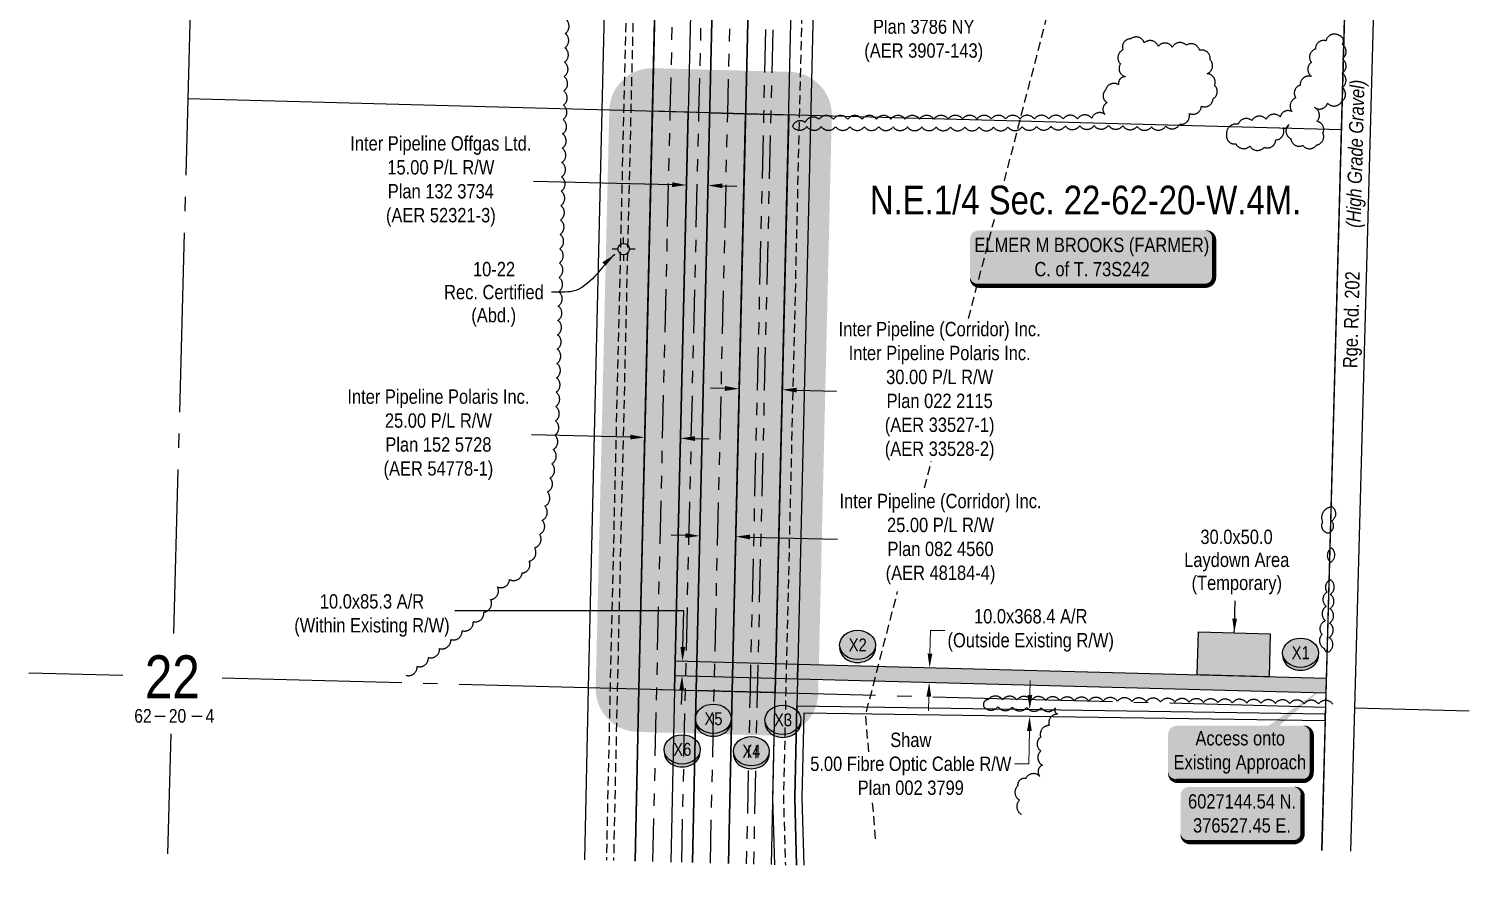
# Model space of a CAD drawing. Extents: x 372328 to 380224, y 6027017 to 6031608.
# Drawn here: x 375624 to 376627, y 6027017 to 6027602 of the extents above; entities that cross this region are included whole.
import ezdxf
from ezdxf.enums import TextEntityAlignment as Align

# ---------------------------------------------------------------- set-up
doc = ezdxf.new("R2010")
doc.units = 0
doc.header["$LTSCALE"] = 5
doc.header["$PDSIZE"] = 0.5
for name, pattern in [('0', [1, 1, 0]), ('foc-DRILLPATH', [14.75, 6, -1.75, 1.75, -1.75, 1.75, -1.75]), ('foc-QUARTERLINE', [33, 25, -3, 2, -3]), ('UG_PIPE', [1.875, 1.25, -0.625])]:
    doc.linetypes.add(name, pattern=pattern)
doc.layers.get('Defpoints').update_dxf_attribs({"color": 9})
for name, color, linetype in [('10', 1, 'Continuous'), ('9', 3, 'Continuous'), ('AS-PIPE-UG', 44, 'UG_PIPE'), ('AS-TELUS', 224, 'foc-TEL'), ('C-SYMBOL', 7, 'Continuous'), ('CG-NOTES', 7, 'Continuous'), ('DETAIL-T', 7, 'Continuous'), ('F-RW', 190, 'Continuous'), ('F-WS-S', 8, 'Continuous'), ('L-ROAD-T', 7, 'Continuous'), ('L-SEC', 7, 'Continuous'), ('L-SECLBL', 7, 'Continuous'), ('L-SECQ', 8, 'foc-QUARTERLINE'), ('L-TITLEDB', 4, 'Continuous'), ('P-BUFFER-H 30m', 51, 'Continuous'), ('P-CROSSINGS', 250, 'Continuous'), ('P-PDRILLPATH', 12, 'foc-DRILLPATH'), ('P-PROPOSED', 10, 'Continuous'), ('P-PROPOSED-T', 10, 'Continuous'), ('P-TEMP-BLUE', 146, 'Continuous'), ('P-TEMP-BLUE-T', 146, 'Continuous'), ('P-TEMP-H', 41, 'Continuous'), ('P-TEMP_WORKSPACE', 46, 'Continuous'), ('T-BUSH', 110, '0')]:
    doc.layers.add(name, color=color, linetype=linetype)
for name, color, linetype, lineweight in [('F-RW-T', 190, 'Continuous', 9), ('F-WS-T', 190, 'Continuous', 9), ('P-TEMP-T', 46, 'Continuous', 18), ('T-TEXT', 48, 'Continuous', 18)]:
    doc.layers.add(name, color=color, linetype=linetype, lineweight=lineweight)
for name, color, linetype, true_color in [('P-REPAIR-BLUE-H', 7, 'Continuous', 0xa0d6fd), ('P-REPAIR-BROWN-H', 7, 'Continuous', 0xe7d5cf), ('P-REPAIR-GREEN-H', 7, 'Continuous', 0xd9ffb3), ('P-REPAIR-PURPLE-H', 7, 'Continuous', 0xeeddfd), ('P-TEMP-BLUE-H', 7, 'Continuous', 0x99e6ff)]:
    doc.layers.add(name, color=color, linetype=linetype, true_color=true_color)
doc.styles.add('175L', font='ARIALN.TTF', dxfattribs={"height": 20})
doc.styles.add('80', font='ARIALN.TTF', dxfattribs={"height": 10})
doc.styles.add('80CG', font='ARIALN.TTF', dxfattribs={"height": 10})
doc.styles.add('80L', font='ARIALN.TTF', dxfattribs={"height": 10})
doc.styles.add('80LS', font='ARIALNI.TTF', dxfattribs={"height": 10})
doc.styles.add('Crossing', font='ARIALN.TTF', dxfattribs={"height": 10})
doc.styles.add('foc-LtypeFont', font='ARIALN.TTF', dxfattribs={"height": 7.35})
doc.styles.add('SIMPLEX', font='ARIALN.TTF')
doc.linetypes.add('foc-TEL', pattern='A,2,-1,["T",foc-LtypeFont,S=0.2,R=0,X=-0.425,Y=-0.75],-1.24,8', length=12.24)
doc.linetypes.add('foc-TEL-NOLINE', pattern='A,0,-2,["T",foc-LtypeFont,S=0.2,R=0,X=-0.425,Y=-0.75],-10.24', length=12.24)
doc.dimstyles.new('Compass 5 000', dxfattribs={"dimscale": 5, "dimtxt": 9, "dimasz": 2, "dimexe": 0.2, "dimexo": 0.0625, "dimgap": 0.5, "dimtad": 0, "dimtih": 1, "dimtoh": 1, "dimzin": 0, "dimdsep": 46, "dimtxsty": '80CG', "dimcen": 0.1, "dimse1": 1, "dimse2": 1, "dimclrd": 256, "dimclrt": 256, "dimaunit": 1, "dimadec": 4, "dimazin": 0, "dimtfac": 0.06, "dimtofl": 0, "dimtmove": 0, "dimatfit": 1, "dimfxl": 0.2, "dimtolj": 1, "dimtzin": 0, "dimlwd": -1, "dimarcsym": 0})

# ---------------------------------------------------------------- blocks, each defined once
blk = doc.blocks.new('L-SECLBL')
at = {"layer": '9', "color": 7}
for p, q in [((-5.1, -27.8), (-12.3, -27.8)), ((20.7, -27.8), (13.5, -27.8))]:
    blk.add_line(p, q, dxfattribs=at)
at = {"layer": '10', "color": 2, "style": 'SIMPLEX'}
blk.add_attdef('SEC', text='', height=30, dxfattribs=at).set_placement((0, 0), align=Align.MIDDLE)
at = {"layer": '10', "color": 5, "style": '80L'}
blk.add_attdef('TWP', text='', height=9.5, dxfattribs=at).set_placement((-14.4, -27.4), align=Align.MIDDLE_RIGHT)
blk.add_attdef('RGE', text='', height=9.5, dxfattribs=at).set_placement((3.6, -27.4), align=Align.MIDDLE_CENTER)
blk.add_attdef('MER', text='', height=9.5, dxfattribs=at).set_placement((23.2, -27.4), align=Align.MIDDLE_LEFT)
blk = doc.blocks.new('*U423')
h = blk.add_hatch(color=59)
edge = h.paths.add_edge_path()
edge.add_line((-79, -20), (79, -20))
edge.add_arc((79, -14), 6, 270, 360)
edge.add_line((85, -14), (85, 12.5))
edge.add_arc((79, 12.5), 6, 0, 90)
edge.add_line((79, 18.5), (-79, 18.5))
edge.add_arc((-79, 12.5), 6, 90, 180)
edge.add_line((-85, 12.5), (-85, -14))
edge.add_arc((-79, -14), 6, 180, 270)
at = {"color": 1, "flags": 128}
blk.add_lwpolyline([(-79, -20, 3, 3, 0), (79, -20, 3, 3, 0.414214), (85, -14, 3, 3, 0), (85, 12.5, 3, 0, 0.414214), (79, 18.5, 0, 0, 0), (-79, 18.5, 0, 0, 0.414214), (-85, 12.5, 0, 0, 0), (-85, -14, 0, 3, 0.414214)], format="xyseb", close=True, dxfattribs=at)
blk.add_lwpolyline([(-66.8, -9.3, 0, 7.5, 0), (0, 0, 0, 0, 0)], format="xyseb", dxfattribs=at)
at = {"color": 1, "style": '80'}
blk.add_attdef('ENTER_TEXT_001', (-36, -5), '', height=10, dxfattribs=at)
blk = doc.blocks.new('*D424')
at = {"layer": 'Defpoints', "color": 0, "transparency": 16777216}
for p in [(376300.9, 6027128.3), (376300.8, 6027123.3), (376320.9, 6027123)]:
    blk.add_point(p, dxfattribs=at)
at = {"layer": 'F-RW-T', "transparency": 16777216}
for p, q in [((376321.1, 6027138), (376321.3, 6027148)), ((376320.8, 6027113), (376320.4, 6027090)), ((376320.4, 6027090), (376310.4, 6027090))]:
    blk.add_line(p, q, dxfattribs=at)
for points in [[(376319.5, 6027138), (376322.8, 6027138), (376321, 6027128)], [(376319.1, 6027113), (376322.4, 6027113), (376320.9, 6027123)]]:
    blk.add_solid(points, dxfattribs=at)
at = {"layer": 'F-RW-T', "transparency": 16777216, "insert": (376238.2, 6027090), "char_height": 10, "attachment_point": 5, "style": '80CG'}
blk.add_mtext('\\A1;Shaw\\P5.00 Fibre Optic Cable R/W\\PPlan 002 3799', dxfattribs=at)
blk = doc.blocks.new('*D425')
at = {"layer": 'Defpoints', "color": 0, "transparency": 16777216}
for p in [(376093.3, 6027334.1), (376118.3, 6027333.5), (376091.3, 6027248.8)]:
    blk.add_point(p, dxfattribs=at)
at = {"layer": 'P-PROPOSED-T', "color": 240, "transparency": 16777216}
for p, q in [((376081.3, 6027249.1), (376071.3, 6027249.3)), ((376126.3, 6027248), (376187.1, 6027246.6))]:
    blk.add_line(p, q, dxfattribs=at)
for points in [[(376081.4, 6027250.7), (376081.3, 6027247.4), (376091.3, 6027248.8)], [(376126.3, 6027249.7), (376126.3, 6027246.4), (376116.3, 6027248.3)]]:
    blk.add_solid(points, dxfattribs=at)
at = {"layer": 'P-PROPOSED-T', "color": 240, "transparency": 16777216, "insert": (376258.9, 6027246.6), "char_height": 10, "attachment_point": 5, "style": '80CG'}
blk.add_mtext('\\A1;Inter Pipeline (Corridor) Inc.\\P25.00 P/L R/W\\PPlan 082 4560\\P(AER 48184-4)', dxfattribs=at)
blk = doc.blocks.new('*D426')
at = {"layer": 'Defpoints', "color": 0, "transparency": 16777216}
for p in [(376128.5, 6027769.6), (376158.5, 6027768.9), (376148.7, 6027350.6)]:
    blk.add_point(p, dxfattribs=at)
at = {"layer": 'P-PROPOSED-T', "color": 240, "transparency": 16777216}
for p, q in [((376108.7, 6027351.5), (376098.7, 6027351.7)), ((376158.7, 6027350.3), (376186.5, 6027349.7))]:
    blk.add_line(p, q, dxfattribs=at)
for points in [[(376108.8, 6027353.2), (376108.7, 6027349.8), (376118.7, 6027351.3)], [(376158.7, 6027352), (376158.7, 6027348.7), (376148.7, 6027350.6)]]:
    blk.add_solid(points, dxfattribs=at)
at = {"layer": 'P-PROPOSED-T', "color": 240, "transparency": 16777216, "insert": (376258.3, 6027349.7), "char_height": 10, "attachment_point": 5, "style": '80CG'}
blk.add_mtext('\\A1;Inter Pipeline (Corridor) Inc.\\PInter Pipeline Polaris Inc.\\P30.00 P/L R/W\\PPlan 022 2115\\P(AER 33527-1)\\P(AER 33528-2)', dxfattribs=at)
blk = doc.blocks.new('*D427')
at = {"layer": 'Defpoints', "color": 0, "transparency": 16777216}
for p in [(376156.8, 6027693.8), (376171.8, 6027693.4), (376169.8, 6027611.3)]:
    blk.add_point(p, dxfattribs=at)
at = {"layer": 'F-RW-T', "transparency": 16777216}
for p, q in [((376144.8, 6027611.8), (376134.8, 6027612.1)), ((376179.8, 6027611), (376204, 6027610.4))]:
    blk.add_line(p, q, dxfattribs=at)
for points in [[(376144.9, 6027613.5), (376144.8, 6027610.2), (376154.8, 6027611.6)], [(376179.9, 6027612.7), (376179.8, 6027609.3), (376169.8, 6027611.3)]]:
    blk.add_solid(points, dxfattribs=at)
at = {"layer": 'F-RW-T', "transparency": 16777216, "insert": (376247.2, 6027610.4), "char_height": 10, "width": 482.032, "attachment_point": 5, "style": '80CG'}
blk.add_mtext('\\A1;Suncor\\P15.24 P/L R/W\\PPlan 3786 NY\\P(AER 3907-143)', dxfattribs=at)
blk = doc.blocks.new('*D428')
at = {"layer": 'Defpoints', "color": 0, "transparency": 16777216}
for p in [(376054.3, 6027375.9), (376079.3, 6027375.3), (376052.9, 6027317.4)]:
    blk.add_point(p, dxfattribs=at)
at = {"layer": 'P-PROPOSED-T', "color": 240, "transparency": 16777216}
for p, q in [((376042.9, 6027317.6), (375974.1, 6027319.3)), ((376087.9, 6027316.6), (376097.9, 6027316.3))]:
    blk.add_line(p, q, dxfattribs=at)
for points in [[(376043, 6027319.3), (376042.9, 6027316), (376052.9, 6027317.4)], [(376087.9, 6027318.2), (376087.9, 6027314.9), (376077.9, 6027316.8)]]:
    blk.add_solid(points, dxfattribs=at)
at = {"layer": 'P-PROPOSED-T', "color": 240, "transparency": 16777216, "insert": (375909.3, 6027319.3), "char_height": 10, "attachment_point": 5, "style": '80CG'}
blk.add_mtext('\\A1;Inter Pipeline Polaris Inc.\\P25.00 P/L R/W\\PPlan 152 5728\\P(AER 54778-1)', dxfattribs=at)
blk = doc.blocks.new('*D429')
at = {"layer": 'Defpoints', "color": 0, "transparency": 16777216}
for p in [(376082.1, 6027493.2), (376080.9, 6027443.5), (376095.9, 6027443.2)]:
    blk.add_point(p, dxfattribs=at)
at = {"layer": 'P-PROPOSED-T', "color": 240, "transparency": 16777216}
for p, q in [((376072.1, 6027493.4), (375975.6, 6027495.7)), ((376107, 6027492.6), (376117, 6027492.4))]:
    blk.add_line(p, q, dxfattribs=at)
for points in [[(376072.1, 6027495.1), (376072, 6027491.8), (376082.1, 6027493.2)], [(376107.1, 6027494.3), (376107, 6027491), (376097, 6027492.9)]]:
    blk.add_solid(points, dxfattribs=at)
at = {"layer": 'P-PROPOSED-T', "color": 240, "transparency": 16777216, "insert": (375911, 6027495.7), "char_height": 10, "attachment_point": 5, "style": '80CG'}
blk.add_mtext('\\A1;Inter Pipeline Offgas Ltd.\\P15.00 P/L R/W\\PPlan 132 3734\\P(AER 52321-3)', dxfattribs=at)
blk = doc.blocks.new('GABD')
for p, q in [((-0.81, 0), (-1.62, 0)), ((0, 0.81), (0, 1.62)), ((1.62, 0), (0.81, 0)), ((0, -0.81), (0, -1.62))]:
    blk.add_line(p, q)
blk.add_circle((0, 0), 0.8)
blk = doc.blocks.new('*U435')
h = blk.add_hatch(color=254)
edge = h.paths.add_edge_path()
edge.add_line((-36.5, -20), (36.5, -20))
edge.add_arc((36.5, -14), 6, 270, 360)
edge.add_line((42.5, -14), (42.5, 12.5))
edge.add_arc((36.5, 12.5), 6, 0, 90)
edge.add_line((36.5, 18.5), (-36.5, 18.5))
edge.add_arc((-36.5, 12.5), 6, 90, 180)
edge.add_line((-42.5, 12.5), (-42.5, -14))
edge.add_arc((-36.5, -14), 6, 180, 270)
at = {"color": 1, "flags": 128}
blk.add_lwpolyline([(-36.5, -20, 3, 3, 0), (36.5, -20, 3, 3, 0.414214), (42.5, -14, 3, 3, 0), (42.5, 12.5, 3, 0, 0.414214), (36.5, 18.5, 0, 0, 0), (-36.5, 18.5, 0, 0, 0.414214), (-42.5, 12.5, 0, 0, 0), (-42.5, -14, 0, 3, 0.414214)], format="xyseb", close=True, dxfattribs=at)
blk.add_lwpolyline([(-36.7, -3.2, 0, 10, 0), (0, 0, 5, 5, 0)], format="xyseb", dxfattribs=at)
at = {"color": 1, "style": '80'}
blk.add_attdef('ENTER_TEXT_001', (-36, -5), '', height=10, dxfattribs=at)
blk = doc.blocks.new('*U436')
h = blk.add_hatch(color=255)
edge = h.paths.add_edge_path()
edge.add_line((-44, -20), (44, -20))
edge.add_arc((44, -14), 6, 270, 360)
edge.add_line((50, -14), (50, 12.5))
edge.add_arc((44, 12.5), 6, 0, 90)
edge.add_line((44, 18.5), (-44, 18.5))
edge.add_arc((-44, 12.5), 6, 90, 180)
edge.add_line((-50, 12.5), (-50, -14))
edge.add_arc((-44, -14), 6, 180, 270)
at = {"color": 1, "flags": 128}
for points in [[(60.1, 46.5, 0, 7.5, 0), (0, 0, 0, 0, 0)], [(26, -1.6, 0, 7.5, 0), (0, 0, 0, 0, 0)]]:
    blk.add_lwpolyline(points, format="xyseb", dxfattribs=at)
blk.add_lwpolyline([(-44, -20, 3, 3, 0), (44, -20, 3, 3, 0.414214), (50, -14, 3, 3, 0), (50, 12.5, 3, 0, 0.414214), (44, 18.5, 0, 0, 0), (-44, 18.5, 0, 0, 0.414214), (-50, 12.5, 0, 0, 0), (-50, -14, 0, 3, 0.414214)], format="xyseb", close=True, dxfattribs=at)
at = {"color": 1, "style": '80'}
blk.add_attdef('ENTER_TEXT_001', (-26.8, -4.9), '', height=10, dxfattribs=at)
blk = doc.blocks.new('*D437')
at = {"layer": 'Defpoints', "color": 0, "transparency": 16777216}
for p in [(376251.3, 6027156.9), (376359.6, 6027154), (376359.4, 6027144)]:
    blk.add_point(p, dxfattribs=at)
at = {"layer": 'P-TEMP-T', "transparency": 16777216}
for p, q in [((376251.5, 6027166.9), (376252, 6027183)), ((376252, 6027183), (376262, 6027183)), ((376250.7, 6027136.9), (376250.5, 6027126.9))]:
    blk.add_line(p, q, dxfattribs=at)
for points in [[(376249.9, 6027166.9), (376253.2, 6027166.8), (376251.3, 6027156.9)], [(376249.1, 6027136.9), (376252.4, 6027136.8), (376251, 6027146.9)]]:
    blk.add_solid(points, dxfattribs=at)
at = {"layer": 'P-TEMP-T', "transparency": 16777216, "insert": (376321.7, 6027183), "char_height": 10, "attachment_point": 5, "style": '80CG'}
blk.add_mtext('\\A1;10.0x368.4 A/R\\P(Outside Existing R/W)', dxfattribs=at)
blk = doc.blocks.new('xing2')
h = blk.add_hatch(color=50)
h.dxf.hatch_style = 1
edge = h.paths.add_edge_path()
edge.add_ellipse((0, 0), major_axis=(-12.5, 0), ratio=0.816297, start_angle=0, end_angle=360)
h = blk.add_hatch(color=250)
h.dxf.hatch_style = 1
edge = h.paths.add_edge_path()
edge.add_ellipse((0, -2), major_axis=(-12.5, 0), ratio=0.816297, start_angle=0, end_angle=180)
edge.add_line((12.5, -2), (12.5, 0))
edge.add_ellipse((0, 0), major_axis=(-12.5, 0), ratio=0.816297, start_angle=0, end_angle=180, ccw=False)
edge.add_line((-12.5, 0), (-12.5, -2))
at = {"color": 250}
blk.add_ellipse((0, 0), major_axis=(-12.5, 0), ratio=0.816297, dxfattribs=at)
blk.add_ellipse((0, -2), major_axis=(-12.5, 0), ratio=0.816297, start_param=0, end_param=3.141593, dxfattribs=at)
at = {"color": 250, "style": 'Crossing'}
blk.add_attdef('CROSSING', text='', height=9, dxfattribs=at).set_placement((0.1, 0), align=Align.MIDDLE_CENTER)
at = {"color": 250, "style": 'Crossing', "flags": 1}
for tag, p in [('OWNER', (0.1, -12.5)), ('DESCRIPTION', (0.1, -25.8)), ('LOCATION', (0.1, -39.3)), ('DWG_REF', (0.1, -52.8))]:
    blk.add_attdef(tag, text='', height=9, dxfattribs=at).set_placement(p, align=Align.MIDDLE_CENTER)

msp = doc.modelspace()

# ---------------------------------------------------------------- hatches: boundary and pattern name
at = {"layer": 'P-BUFFER-H 30m'}
h = msp.add_hatch(color=256, dxfattribs=at)
h.dxf.hatch_style = 1
edge = h.paths.add_edge_path()
edge.add_line((376142.949, 6027109.729), (376048.012, 6027112.247))
edge.add_arc((376048.807, 6027142.227), 29.99, 178.653818, 268.481051, ccw=False)
edge.add_line((376018.825, 6027142.931), (376028.28, 6027545.289))
edge.add_arc((376058.262, 6027544.584), 29.99, 88.465998, 178.653818, ccw=False)
edge.add_line((376059.065, 6027574.564), (376154.001, 6027572.022))
edge.add_arc((376153.198, 6027542.042), 29.99, -1.346083, 88.465998, ccw=False)
edge.add_line((376183.18, 6027541.337), (376173.726, 6027139.005))
edge.add_arc((376143.744, 6027139.709), 29.99, 268.481051, 358.653917, ccw=False)
at = {"layer": 'P-REPAIR-BLUE-H'}
h = msp.add_hatch(color=256, dxfattribs=at)
h.dxf.hatch_style = 1
h.paths.add_polyline_path([(376123.218, 6027542.845), (376153.198, 6027542.042), (376143.744, 6027139.709), (376113.764, 6027140.504)])
at = {"layer": 'P-REPAIR-BROWN-H'}
h = msp.add_hatch(color=256, dxfattribs=at)
h.dxf.hatch_style = 1
h.paths.add_polyline_path([(376073.79, 6027141.564), (376083.245, 6027543.915), (376058.262, 6027544.584), (376048.807, 6027142.227)])
at = {"layer": 'P-REPAIR-GREEN-H'}
h = msp.add_hatch(color=256, dxfattribs=at)
h.dxf.hatch_style = 1
h.paths.add_polyline_path([(376088.781, 6027141.167), (376098.235, 6027543.514), (376083.245, 6027543.915), (376073.79, 6027141.564)])
at = {"layer": 'P-REPAIR-PURPLE-H'}
h = msp.add_hatch(color=256, dxfattribs=at)
h.dxf.hatch_style = 1
h.paths.add_polyline_path([(376123.218, 6027542.845), (376113.764, 6027140.504), (376088.781, 6027141.167), (376098.235, 6027543.514)])
at = {"layer": 'P-TEMP-BLUE-H'}
msp.add_hatch(color=256, dxfattribs=at).paths.add_polyline_path([(376074.025, 6027151.558), (376159.22, 6027149.299), (376159.455, 6027159.293), (376074.26, 6027161.552)])
at = {"layer": 'P-TEMP-H'}
h = msp.add_hatch(color=256, dxfattribs=at)
h.dxf.hatch_style = 1
h.paths.add_polyline_path([(376438.434, 6027181.896), (376488.401, 6027180.572), (376487.606, 6027150.592), (376437.639, 6027151.917)])
h = msp.add_hatch(color=256, dxfattribs=at)
h.dxf.hatch_style = 1
h.paths.add_polyline_path([(376159.22, 6027149.299), (376527.314, 6027139.538), (376527.579, 6027149.532), (376159.455, 6027159.293)])

# ---------------------------------------------------------------- linework, layer by layer
at = {"layer": 'AS-PIPE-UG', "flags": 128}
for points in [[(376050.198, 6028046.503), (376047.709, 6027946.534), (376028.816, 6027142.579), (376026.223, 6027022.833)], [(376055.195, 6028046.379), (376052.706, 6027946.413), (376033.813, 6027142.467), (376031.22, 6027022.701)], [(376172.644, 6028043.193), (376170.748, 6027963.384), (376170.007, 6027943.285), (376151.128, 6027139.919), (376149.533, 6027066.239), (376150.85, 6027019.548)], [(376303.339, 6027496.17), (376418.613, 6027939.943), (376421.314, 6027956.406), (376425.546, 6028036.342)], [(376278.417, 6027400.227), (376296.379, 6027469.375)], [(376247.768, 6027282.239), (376252.631, 6027300.957)], [(376208.896, 6027098.334), (376206.848, 6027124.708), (376228.996, 6027209.969)], [(376213.589, 6027037.895), (376211.641, 6027062.98)]]:
    msp.add_lwpolyline(points, dxfattribs=at)
at = {"layer": 'AS-TELUS', "linetype": 'foc-TEL-NOLINE', "flags": 128}
msp.add_lwpolyline([(376524.312, 6027029.703), (376548.917, 6027932.939), (376549.465, 6027953.042), (376551.641, 6028032.913)], dxfattribs=at)
at = {"layer": 'F-RW', "flags": 128}
for points in [[(376011.233, 6027023.228), (376013.825, 6027142.918), (376023.283, 6027545.406), (376032.72, 6027946.984), (376032.721, 6027947.003), (376067.696, 6027946.05), (376058.262, 6027544.584), (376048.805, 6027142.128), (376046.21, 6027022.306)], [(376046.21, 6027022.306), (376048.805, 6027142.128), (376067.696, 6027946.05), (376092.679, 6027945.369), (376073.79, 6027141.564), (376071.194, 6027021.648)], [(376086.184, 6027021.253), (376088.784, 6027141.327), (376107.669, 6027944.961), (376092.679, 6027945.369), (376073.79, 6027141.564), (376071.194, 6027021.648)], [(376111.168, 6027020.594), (376113.77, 6027140.763), (376132.652, 6027944.28), (376107.669, 6027944.961), (376088.784, 6027141.327), (376086.184, 6027021.253)], [(376141.148, 6027019.804), (376143.752, 6027140.086), (376162.631, 6027943.464), (376132.652, 6027944.28), (376113.77, 6027140.763), (376111.168, 6027020.594)], [(376143.464, 6027019.743), (376142.153, 6027066.215), (376143.752, 6027140.086), (376162.631, 6027943.464), (376177.861, 6027943.049), (376158.985, 6027139.305), (376158.782, 6027130.432), (376157.393, 6027066.265), (376158.716, 6027019.354)], [(376158.716, 6027019.354), (376157.393, 6027066.265), (376158.782, 6027130.432), (376526.572, 6027124.876), (376526.435, 6027119.88), (376163.672, 6027125.361), (376162.393, 6027066.281), (376163.712, 6027019.495)]]:
    msp.add_lwpolyline(points, dxfattribs=at)
at = {"layer": 'L-SEC', "flags": 128}
for points in [[(376548.917, 6027932.939), (376527.049, 6027129.545)], [(376569.021, 6027932.431), (376547.153, 6027129.014)], [(376527.049, 6027129.545), (376524.312, 6027029.703)], [(376547.153, 6027129.014), (376544.416, 6027029.173)]]:
    msp.add_lwpolyline(points, dxfattribs=at)
at = {"layer": 'L-SECQ', "flags": 128}
for points in [[(375745.644, 6027954.825), (375724.855, 6027180.819)], [(375624.123, 6027153.488), (375689.565, 6027151.753)], [(375758.801, 6027149.917), (376527.049, 6027129.545)], [(376547.153, 6027129.014), (376626.981, 6027126.907)], [(375722.977, 6027110.867), (375720.735, 6027027.4)]]:
    msp.add_lwpolyline(points, dxfattribs=at)
at = {"layer": 'L-TITLEDB', "flags": 128}
msp.add_lwpolyline([(376538.003, 6027531.737), (375734.86, 6027553.245)], dxfattribs=at)
at = {"layer": 'P-PDRILLPATH', "flags": 128}
for points in [[(376058.702, 6027021.977), (376061.3, 6027141.947), (376070.75, 6027544.078), (376080.183, 6027945.513), (376082.582, 6028045.501)], [(376078.689, 6027021.45), (376081.288, 6027141.496), (376090.738, 6027543.608), (376100.171, 6027945.044), (376102.57, 6028045.021)], [(376098.676, 6027020.923), (376101.277, 6027141.045), (376110.726, 6027543.138), (376120.159, 6027944.574), (376122.558, 6028044.541)], [(376147.54, 6028043.842), (376145.643, 6027963.994), (376145.142, 6027943.887), (376135.709, 6027542.453), (376126.254, 6027140.104), (376123.659, 6027020.265)], [(376152.537, 6028043.723), (376150.64, 6027963.872), (376150.139, 6027943.766), (376140.706, 6027542.336), (376131.251, 6027139.991), (376128.656, 6027020.133)]]:
    msp.add_lwpolyline(points, dxfattribs=at)
at = {"layer": 'P-PROPOSED', "flags": 128}
for points in [[(376073.79, 6027141.564), (376083.245, 6027543.915), (376058.262, 6027544.584), (376048.807, 6027142.227)], [(376088.781, 6027141.167), (376098.235, 6027543.514), (376083.245, 6027543.915), (376073.79, 6027141.564)], [(376123.218, 6027542.845), (376113.764, 6027140.504), (376088.781, 6027141.167), (376098.235, 6027543.514)]]:
    msp.add_lwpolyline(points, close=True, dxfattribs=at)
msp.add_lwpolyline([(376123.218, 6027542.845), (376153.198, 6027542.042), (376143.744, 6027139.709), (376113.764, 6027140.504), (376123.218, 6027542.845)], dxfattribs=at)
at = {"layer": 'P-TEMP-BLUE'}
msp.add_lwpolyline([(376074.025, 6027151.558), (376159.22, 6027149.299), (376159.455, 6027159.293), (376074.26, 6027161.552)], close=True, dxfattribs=at)
at = {"layer": 'P-TEMP-BLUE-T'}
for p, q in [((375920.844, 6027196.857), (376080.159, 6027196.857)), ((376079.484, 6027171.414), (376080.159, 6027196.857)), ((376078.689, 6027141.434), (376078.424, 6027131.441))]:
    msp.add_line(p, q, dxfattribs=at)
for points in [[(376077.819, 6027171.458), (376081.15, 6027171.37), (376079.219, 6027161.421)], [(376077.024, 6027141.478), (376080.355, 6027141.39), (376078.954, 6027151.428)]]:
    msp.add_solid(points, dxfattribs=at)
at = {"layer": 'P-TEMP_WORKSPACE'}
for points in [[(376438.434, 6027181.896), (376488.401, 6027180.572), (376487.606, 6027150.592), (376437.639, 6027151.917)], [(376159.22, 6027149.299), (376527.314, 6027139.538), (376527.579, 6027149.532), (376159.455, 6027159.293)]]:
    msp.add_lwpolyline(points, close=True, dxfattribs=at)
at = {"layer": 'T-BUSH', "flags": 128}
for points in [[(375886.644, 6027151.682, 0.52056705), (375894.47, 6027157.902, 0.52056705), (375902.296, 6027164.122, 0.52056705), (375910.122, 6027170.342, 0.52056705), (375917.948, 6027176.562, 0.52056705), (375925.774, 6027182.782, 0.52056705), (375933.6, 6027189.002, 0.52056705), (375940.874, 6027195.687, 0.52056705), (375945.683, 6027204.452, 0.52056705), (375950.491, 6027213.216, 0.52056705), (375958.798, 6027218.395, 0.52056705), (375967.678, 6027222.986, 0.52056705), (375972.557, 6027231.179, 0.52056705), (375976.192, 6027240.492, 0.52056705), (375979.735, 6027249.83, 0.52056705), (375981.551, 6027259.661, 0.52056705), (375983.367, 6027269.491, 0.52056705), (375985.183, 6027279.322, 0.52056705), (375986.998, 6027289.152, 0.52056705), (375988.204, 6027299.072, 0.52056705), (375989.262, 6027309.012, 0.52056705), (375990.32, 6027318.953, 0.52056705), (375990.762, 6027328.934, 0.52056705), (375991.014, 6027338.928, 0.52056705), (375991.266, 6027348.921, 0.52056705), (375991.518, 6027358.915, 0.52056705), (375991.77, 6027368.908, 0.52056705), (375992.022, 6027378.902, 0.52056705), (375992.274, 6027388.896, 0.52056705), (375992.526, 6027398.889, 0.52056705), (375992.778, 6027408.883, 0.52056705), (375993.03, 6027418.877, 0.52056705), (375993.282, 6027428.87, 0.52056705), (375993.534, 6027438.864, 0.52056705), (375993.786, 6027448.857, 0.52056705), (375994.038, 6027458.851, 0.52056705), (375994.29, 6027468.845, 0.52056705), (375994.542, 6027478.838, 0.52056705), (375994.794, 6027488.832, 0.52056705), (375995.046, 6027498.826, 0.52056705), (375995.298, 6027508.819, 0.52056705), (375995.549, 6027518.813, 0.52056705), (375995.801, 6027528.806, 0.52056705), (375996.053, 6027538.8, 0.52056705), (375996.305, 6027548.794, 0.52056705), (375996.557, 6027558.787, 0.52056705), (375996.809, 6027568.781, 0.52056705), (375997.061, 6027578.775, 0.52056705), (375997.313, 6027588.768, 0.52056705), (375997.565, 6027598.762, 0.52056705), (375997.817, 6027608.755, 0.52056705), (375998.069, 6027618.749, 0.52056705), (375998.321, 6027628.743, 0.52056705), (375998.573, 6027638.736, 0.52056705), (375998.825, 6027648.73, 0.52056705), (375999.077, 6027658.724, 0.52056705), (375999.329, 6027668.717, 0.52056705), (375999.581, 6027678.711, 0.52056705), (375999.833, 6027688.704, 0.52056705), (376000.085, 6027698.698, 0.52056705), (376000.337, 6027708.692, 0.52056705), (376000.589, 6027718.685, 0.52056705), (376000.841, 6027728.679, 0.52056705), (376001.093, 6027738.673, 0.52056705), (376001.345, 6027748.666, 0.52056705), (376001.597, 6027758.66, 0.52056705), (376001.849, 6027768.653, 0.52056705), (376002.101, 6027778.647, 0.52056705), (376002.353, 6027788.641, 0.52056705), (375997.512, 6027797.208, 0.52056705), (375992.106, 6027805.618, 0.52056705), (375990.705, 6027815.139, 0.52056705), (375990.998, 6027825.132, 0.52056705), (375991.291, 6027835.124, 0.52056705), (375991.584, 6027845.117, 0.52056705), (375991.877, 6027855.109, 0.52056705), (375988.676, 6027864.247, 0.52056705), (375983.805, 6027872.977, 0.52056705), (375978.934, 6027881.707, 0.52056705), (375974.063, 6027890.437, 0.52056705), (375973.959, 6027900.106, 0.52056705), (375975.156, 6027910.031, 0.52056705), (375976.352, 6027919.956, 0.52056705), (375977.549, 6027929.881, 0.52056705), (375978.745, 6027939.806, 0.52056705), (375973.497, 6027944.165, 0.52056705), (375963.504, 6027944.427, 0.52056705), (375953.51, 6027944.688, 0.52056705), (375943.517, 6027944.95, 0.52056705), (375933.524, 6027945.211, 0.52056705), (375923.53, 6027945.473, 0.52056705), (375913.537, 6027945.734, 0.52056705), (375903.543, 6027945.996, 0.52056705), (375893.55, 6027946.257, 0.52056705), (375883.557, 6027946.519, 0.52056705), (375873.563, 6027946.78, 0.52056705), (375863.57, 6027947.042, 0.52056705), (375853.576, 6027947.303, 0.52056705), (375843.583, 6027947.565, 0.52056705), (375833.59, 6027947.826, 0.52056705), (375823.596, 6027948.088, 0.52056705), (375813.603, 6027948.349, 0.52056705), (375803.61, 6027948.61, 0.52056705), (375793.616, 6027948.872, 0.52056705), (375783.623, 6027949.133, 0.52056705), (375773.629, 6027949.395, 0.52056705), (375763.636, 6027949.656, 0.52056705), (375753.643, 6027949.918, 0.52056705), (375743.649, 6027950.179, 0.52056705), (375733.656, 6027950.441, 0.52056705), (375723.663, 6027950.702, 0.52056705), (375713.669, 6027950.964, 0.52056705), (375703.676, 6027951.225, 0.52056705), (375693.682, 6027951.487, 0.52056705), (375683.689, 6027951.748, 0.52056705), (375673.696, 6027952.01, 0.52056705), (375663.702, 6027952.271, 0.52056705), (375653.709, 6027952.533, 0.3931518), (375645.63, 6027954.483, 0.3931518)], [(376532.027, 6027131.551, 0.52056705), (376522.031, 6027131.683, 0.52056705), (376512.035, 6027131.815, 0.52056705), (376502.039, 6027131.948, 0.52056705), (376492.044, 6027132.08, 0.52056705), (376482.048, 6027132.212, 0.52056705), (376472.052, 6027132.344, 0.52056705), (376462.056, 6027132.476, 0.52056705), (376452.06, 6027132.608, 0.52056705), (376442.064, 6027132.74, 0.52056705), (376432.068, 6027132.873, 0.52056705), (376422.072, 6027133.005, 0.52056705), (376412.076, 6027133.137, 0.52056705), (376402.08, 6027133.269, 0.52056705), (376392.084, 6027133.401, 0.52056705), (376382.088, 6027133.533, 0.52056705), (376372.092, 6027133.666, 0.52056705), (376362.096, 6027133.798, 0.52056705), (376352.101, 6027133.93, 0.52056705), (376342.105, 6027134.062, 0.52056705), (376332.109, 6027134.194, 0.52056705), (376322.113, 6027134.326, 0.52056705), (376312.117, 6027134.459, 0.52056705), (376302.121, 6027134.591, 0.52056705), (376292.125, 6027134.723, 0.52056705), (376288.921, 6027130.206, 0.52056705), (376298.911, 6027129.836, 0.52056705), (376308.904, 6027129.584, 0.52056705), (376318.899, 6027129.399, 0.52056705), (376328.894, 6027129.214, 0.52056705), (376338.889, 6027129.029, 0.52056705), (376340.541, 6027124.738, 0.52056705), (376334.589, 6027116.707, 0.52056705), (376328.636, 6027108.675, 0.52056705), (376328.729, 6027099.003, 0.52056705), (376329.804, 6027089.064, 0.52056705), (376328.084, 6027081.286, 0.52056705), (376318.195, 6027079.821, 0.52056705), (376312.65, 6027074.609, 0.52056705), (376313.993, 6027064.76, 0.52056705), (376315.266, 6027054.78, 0.52056705)]]:
    msp.add_lwpolyline(points, format="xyb", dxfattribs=at)
for points in [[(376155.868, 6027534.001, 0.52056705), (376165.865, 6027533.967, 0.52056705), (376175.862, 6027533.933, 0.52056705), (376185.859, 6027533.899, 0.52056705), (376195.855, 6027533.866, 0.52056705), (376205.852, 6027533.832, 0.52056705), (376215.849, 6027533.798, 0.52056705), (376225.845, 6027533.765, 0.52056705), (376235.842, 6027533.731, 0.52056705), (376245.839, 6027533.697, 0.52056705), (376255.836, 6027533.664, 0.52056705), (376265.832, 6027533.63, 0.52056705), (376275.829, 6027533.596, 0.52056705), (376285.826, 6027533.562, 0.52056705), (376295.823, 6027533.529, 0.52056705), (376305.818, 6027533.649, 0.52056705), (376315.814, 6027533.818, 0.52056705), (376325.809, 6027533.987, 0.52056705), (376335.805, 6027534.156, 0.52056705), (376345.8, 6027534.325, 0.52056705), (376355.795, 6027534.494, 0.52056705), (376365.791, 6027534.663, 0.52056705), (376375.786, 6027534.832, 0.52056705), (376385.776, 6027534.528, 0.52056705), (376395.764, 6027534.119, 0.52056705), (376405.753, 6027533.71, 0.52056705), (376415.723, 6027534.275, 0.52056705), (376425.456, 6027535.534, 0.52056705), (376432.165, 6027542.945, 0.52056705), (376440.561, 6027548.102, 0.52056705), (376448.672, 6027553.341, 0.52056705), (376449.696, 6027562.586, 0.52056705), (376444.576, 6027570.73, 0.52056705), (376446.696, 6027580.379, 0.52056705), (376439.264, 6027587.064, 0.52056705), (376429.94, 6027590.568, 0.52056705), (376420.255, 6027589.179, 0.52056705), (376410.523, 6027589.955, 0.52056705), (376400.792, 6027592.244, 0.52056705), (376391.375, 6027595.05, 0.52056705), (376385.857, 6027587.278, 0.52056705), (376384.152, 6027577.559, 0.52056705), (376387.742, 6027568.602, 0.52056705), (376382.977, 6027563.001, 0.52056705), (376373.792, 6027559.351, 0.52056705), (376374.941, 6027550.661, 0.52056705), (376373.462, 6027542.336, 0.52056705), (376364.184, 6027539.683, 0.52056705), (376354.228, 6027539.206, 0.52056705), (376344.232, 6027539.193, 0.52056705), (376334.235, 6027539.18, 0.52056705), (376324.238, 6027539.167, 0.52056705), (376314.241, 6027539.154, 0.52056705), (376304.245, 6027539.141, 0.52056705), (376294.248, 6027539.128, 0.52056705), (376284.251, 6027539.115, 0.52056705), (376274.254, 6027539.102, 0.52056705), (376264.257, 6027539.089, 0.52056705), (376254.261, 6027539.076, 0.52056705), (376244.264, 6027539.063, 0.52056705), (376234.267, 6027539.051, 0.52056705), (376224.27, 6027539.038, 0.52056705), (376214.273, 6027539.025, 0.52056705), (376204.277, 6027539.012, 0.52056705), (376194.28, 6027538.999, 0.52056705), (376184.283, 6027538.986, 0.52056705), (376174.286, 6027538.973, 0.52056705), (376164.626, 6027536.842, 0.52056705)], [(376458.075, 6027528.288, 0.52056705), (376464.48, 6027521.933, 0.52056705), (376474.264, 6027520.389, 0.52056705), (376484.22, 6027519.496, 0.52056705), (376492.267, 6027524.542, 0.52056705), (376497.441, 6027533.096, 0.52056705), (376501.34, 6027535.39, 0.52056705), (376502.754, 6027525.494, 0.52056705), (376511.179, 6027520.767, 0.52056705), (376520.639, 6027521.13, 0.52056705), (376525.094, 6027529.394, 0.52056705), (376520.93, 6027537.488, 0.52056705), (376519.172, 6027547.329, 0.52056705), (376528.35, 6027550.221, 0.52056705), (376538.208, 6027551.426, 0.52056705), (376538.6, 6027561.081, 0.52056705), (376538.642, 6027571.077, 0.52056705), (376538.684, 6027581.074, 0.52056705), (376538.726, 6027591.071, 0.52056705), (376536.433, 6027597.38, 0.52056705), (376527.192, 6027593.623, 0.52056705), (376519.954, 6027587.916, 0.52056705), (376517.076, 6027578.637, 0.52056705), (376517.206, 6027568.888, 0.52056705), (376509.343, 6027562.714, 0.52056705), (376506.259, 6027553.88, 0.52056705), (376503.719, 6027544.222, 0.52056705), (376495.474, 6027540.651, 0.52056705), (376485.618, 6027539.026, 0.52056705), (376475.664, 6027538.108, 0.52056705), (376466.085, 6027535.527, 0.52056705)], [(376531.525, 6027269.166, -0.52056705), (376531.141, 6027259.177, -0.52056705), (376528.77, 6027250.64, -0.52056705), (376525.025, 6027258.565, -0.52056705)], [(376531.193, 6027240.359, 0.52056705), (376530.433, 6027230.391, 0.52056705)], [(376529.341, 6027168.122, 0.52056705), (376529.581, 6027178.116, 0.52056705), (376529.82, 6027188.11, 0.52056705), (376530.06, 6027198.104, 0.52056705), (376530.3, 6027208.098, 0.52056705), (376530.539, 6027218.092, 0.52056705), (376528.005, 6027209.693, 0.52056705), (376527.453, 6027199.711, 0.52056705), (376526.902, 6027189.73, 0.52056705), (376524.513, 6027180.18, 0.52056705), (376526.26, 6027170.337, 0.52056705)]]:
    msp.add_lwpolyline(points, format="xyb", close=True, dxfattribs=at)

# ---------------------------------------------------------------- block references
ref = msp.add_blockref('*U436', (376467.349, 6027098.084), dxfattribs=dict(xscale=0.9993710988800047, yscale=0.9993710988800047, zscale=0.9993710988800047))
ref.add_attrib('ENTER_TEXT_001', 'Access onto', (376436.383, 6027102.885), dxfattribs={"color": 1, "height": 9.99371, "style": '80'})
ref.add_attrib('ENTER_TEXT_002', 'Existing Approach', (376421.15, 6027086.229), dxfattribs={"color": 1, "height": 9.99371, "style": '80'})
at = {"layer": 'CG-NOTES'}
ref = msp.add_blockref('*U423', (376364.356, 6027443.041), dxfattribs=dict(at, xscale=0.9996799999999999, yscale=0.9996799999999999, zscale=0.9996799999999999))
ref.add_attrib('ENTER_TEXT_001', 'ELMER M BROOKS (FARMER)', (376282.496, 6027446.459), dxfattribs={"layer": '0', "color": 1, "height": 9.9968, "style": '80'})
ref.add_attrib('ENTER_TEXT_002', 'C. of T. 73S242', (376324.277, 6027429.62), dxfattribs={"layer": '0', "color": 1, "height": 9.9968, "style": '80'})
at = {"layer": 'DETAIL-T'}
ref = msp.add_blockref('*U435', (376468.528, 6027055.473), dxfattribs=dict(at, xscale=0.9996799999999999, yscale=0.9996799999999999, zscale=0.9996799999999999))
ref.add_attrib('ENTER_TEXT_001', '6027144.54 N.', (376431.245, 6027058.891), dxfattribs={"layer": '0', "color": 1, "height": 9.9968, "style": '80'})
ref.add_attrib('ENTER_TEXT_002', '376527.45 E.', (376434.719, 6027042.188), dxfattribs={"layer": '0', "color": 1, "height": 9.9968, "style": '80'})
at = {"layer": 'F-WS-S', "xscale": 4.998400000000022, "yscale": 4.998400000000022, "zscale": 4.998400000000022}
msp.add_blockref('GABD', (376038.272, 6027448.585), dxfattribs=at)
at = {"layer": 'L-SECLBL', "xscale": 0.9996799999999999, "yscale": 0.9996799999999999, "zscale": 0.9996799999999999}
msp.add_blockref('L-SECLBL', (375724.05, 6027150.838), dxfattribs=at).add_auto_attribs({'SEC': '22', 'TWP': '62', 'RGE': '20', 'MER': '4'})
at = {"layer": 'P-CROSSINGS', "xscale": 0.9996799999999999, "yscale": 0.9996799999999999, "zscale": 0.9996799999999999}
for p, values in [((376201.156, 6027172.843), {'CROSSING': 'X2'}), ((376509.581, 6027167.414), {'CROSSING': 'X1'}), ((376100.709, 6027121.47), {'CROSSING': 'X5'}), ((376149.171, 6027120.674), {'CROSSING': 'X3'}), ((376079.015, 6027100.099), {'CROSSING': 'X6'}), ((376127.173, 6027098.804), {'CROSSING': 'X4'})]:
    msp.add_blockref('xing2', p, dxfattribs=at).add_auto_attribs(values)

# ---------------------------------------------------------------- texts
at = {"layer": 'C-SYMBOL', "color": 3, "style": '175L'}
msp.add_text('N.E.1/4 Sec. 22-62-20-W.4M.', height=19.9936, dxfattribs=at).set_placement((376359.891, 6027466.743), align=Align.BOTTOM_CENTER)
at = {"layer": 'F-WS-T', "insert": (375912.803, 6027439.636), "char_height": 9.9968, "width": 68.63192, "attachment_point": 1, "line_spacing_factor": 0.961801, "style": '80L'}
msp.add_mtext('\\pi20.58911;10-22\\P\\pi0.48982;Rec. Certified \\P\\pi19.41623;(Abd.)', dxfattribs=at)
at = {"layer": 'L-ROAD-T', "style": '80L'}
msp.add_text('Rge. Rd. 202', height=9.9968, rotation=88.440825, dxfattribs=at).set_placement((376544.914, 6027399.372), align=Align.MIDDLE_CENTER)
at = {"layer": 'P-TEMP-BLUE-T', "insert": (375863.046, 6027193.365), "char_height": 9.9968, "attachment_point": 5, "style": '80CG'}
msp.add_mtext('\\A1;10.0x85.3 A/R\\P(Within Existing R/W)', dxfattribs=at)
at = {"layer": 'P-TEMP-T', "insert": (376428.087, 6027253.159), "char_height": 9.9968, "width": 72.80521, "attachment_point": 1, "line_spacing_factor": 0.961801, "style": '80L'}
msp.add_mtext('\\pi11.75838;30.0x50.0\\P\\pi0.45913;Laydown Area\\P\\pi5.60073;(Temporary)', dxfattribs=at)
at = {"layer": 'T-TEXT', "style": '80LS'}
msp.add_text('(High Grade Gravel)', height=9.9968, rotation=88.440825, dxfattribs=at).set_placement((376547.784, 6027515), align=Align.MIDDLE_CENTER)

# ---------------------------------------------------------------- dimensions: what is measured, and where the dimension line sits
at = {"layer": 'F-RW-T'}
for base, p1, p2, angle, text, picture, middle in [((376169.824, 6027611.251), (376156.764, 6027693.795), (376171.755, 6027693.443), 358.653818, 'Suncor\\P15.24 P/L R/W\\PPlan 3786 NY\\P(AER 3907-143)', '*D427', (376247.176, 6027610.448)), ((376320.909, 6027122.983), (376300.907, 6027128.284), (376300.832, 6027123.286), 269.134369, 'Shaw\\P5.00 Fibre Optic Cable R/W\\PPlan 002 3799', '*D424', (376238.153, 6027090))]:
    dim = msp.add_linear_dim(base=base, p1=p1, p2=p2, angle=angle, text=text, dimstyle='Compass 5 000', dxfattribs=at)
    dim.commit()
    dim.dimension.update_dxf_attribs({"geometry": picture, "text_midpoint": middle, "dimtype": 161})
at = {"layer": 'P-PROPOSED-T'}
for base, p1, p2, angle, text, picture, middle in [((376148.699, 6027350.566), (376128.548, 6027769.624), (376158.53, 6027768.919), 358.653818, 'Inter Pipeline (Corridor) Inc.\\PInter Pipeline Polaris Inc.\\P30.00 P/L R/W\\PPlan 022 2115\\P(AER 33527-1)\\P(AER 33528-2)', '*D426', (376258.338, 6027349.677)), ((376082.054, 6027493.211), (376095.877, 6027443.18), (376080.886, 6027443.532), 178.653818, 'Inter Pipeline Offgas Ltd.\\P15.00 P/L R/W\\PPlan 132 3734\\P(AER 52321-3)', '*D429', (375911.043, 6027495.713)), ((376052.924, 6027317.399), (376079.283, 6027375.314), (376054.298, 6027375.901), 178.653839, 'Inter Pipeline Polaris Inc.\\P25.00 P/L R/W\\PPlan 152 5728\\P(AER 54778-1)', '*D428', (375909.283, 6027319.251)), ((376091.31, 6027248.839), (376118.3, 6027333.54), (376093.315, 6027334.128), 178.653818, 'Inter Pipeline (Corridor) Inc.\\P25.00 P/L R/W\\PPlan 082 4560\\P(AER 48184-4)', '*D425', (376258.938, 6027246.587))]:
    dim = msp.add_linear_dim(base=base, p1=p1, p2=p2, angle=angle, text=text, dimstyle='Compass 5 000', override={"dimclrd": 240, "dimclrt": 240}, dxfattribs=at)
    dim.commit()
    dim.dimension.update_dxf_attribs({"geometry": picture, "text_midpoint": middle, "dimtype": 161})
at = {"layer": 'P-TEMP-T'}
dim = msp.add_linear_dim(base=(376251.257, 6027156.859), p1=(376359.373, 6027143.992), p2=(376359.638, 6027153.985), angle=88.481051, text='10.0x368.4 A/R\\P(Outside Existing R/W)', dimstyle='Compass 5 000', dxfattribs=at)
dim.commit()
dim.dimension.update_dxf_attribs({"geometry": '*D437', "text_midpoint": (376321.692, 6027183.016), "dimtype": 161})

# ---------------------------------------------------------------- leaders
at = {"layer": 'F-WS-T', "path_type": 1}
msp.add_leader([(376032.098, 6027444.736), (376002.678, 6027419.195), (375987.981, 6027418.618)], dimstyle='Compass 5 000', override={"dimgap": 0.5, "dimtad": 0}, dxfattribs=at)
at = {"layer": 'P-TEMP-T', "path_type": 1}
msp.add_leader([(376463.418, 6027181.234), (376464.007, 6027203.519)], dimstyle='Compass 5 000', override={"dimgap": 0.5, "dimtad": 0}, dxfattribs=at)

doc.saveas('drawing.dxf')
